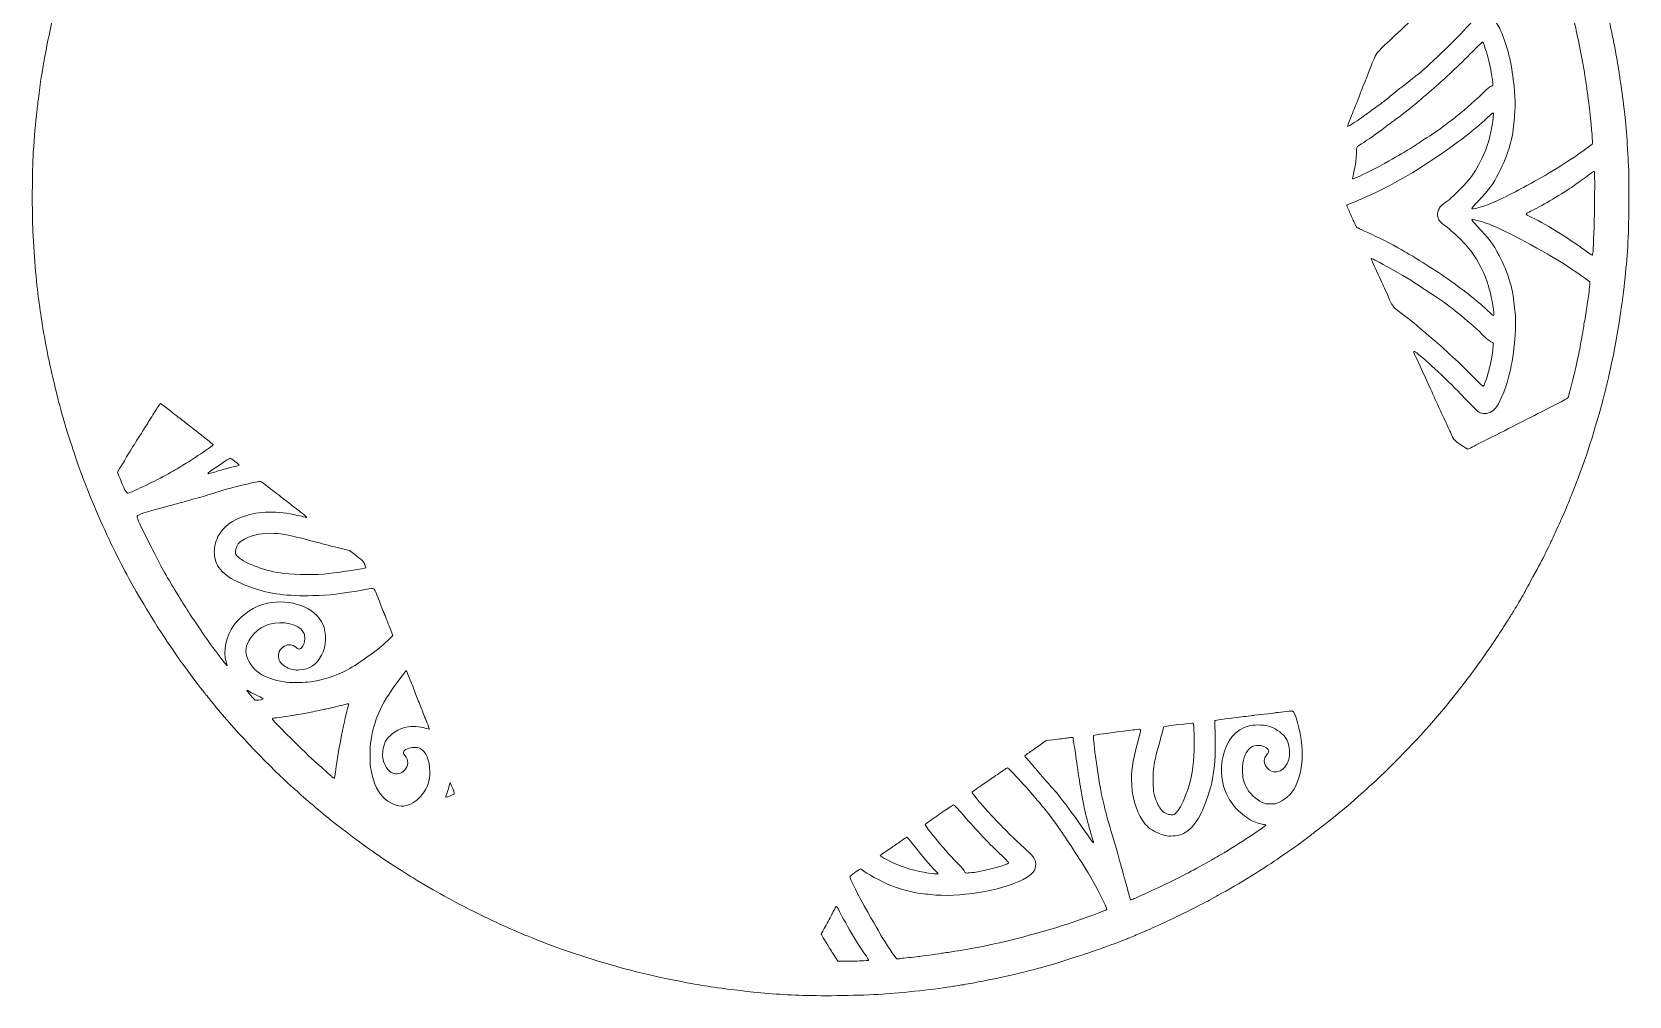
# Model space of a CAD drawing. Header units: inches. Extents: x -47.8 to -22.3, y 29.7 to 31.5.
# Drawn here: x -43.514 to -41.692, y 29.682 to 30.782 of the extents above; entities that cross this region are included whole.
import ezdxf

# ---------------------------------------------------------------- set-up
doc = ezdxf.new("R2010")
doc.units = ezdxf.units.IN
doc.header["$MEASUREMENT"] = 0
doc.layers.add('Football', color=7, linetype='Continuous')

msp = doc.modelspace()

# ---------------------------------------------------------------- linework, layer by layer
at = {"layer": 'Football', "lineweight": 0}
for points, knots in [([(-41.693, 30.628), (-41.6932, 30.6302), (-41.6936, 30.637), (-41.6939, 30.6431), (-41.6947, 30.659), (-41.6954, 30.6691), (-41.6967, 30.6811), (-41.6989, 30.7014), (-41.6999, 30.7098), (-41.7016, 30.721), (-41.7023, 30.7262), (-41.7034, 30.7331), (-41.7038, 30.7364), (-41.7052, 30.7455), (-41.7069, 30.7551), (-41.7088, 30.7645), (-41.7097, 30.7692), (-41.7108, 30.7748), (-41.7112, 30.777), (-41.7117, 30.7792), (-41.7127, 30.784), (-41.7135, 30.7876), (-41.7143, 30.7912), (-41.7154, 30.7963), (-41.716, 30.7989), (-41.7211, 30.8228), (-41.7374, 30.8784), (-41.7455, 30.8993), (-41.7465, 30.9018), (-41.749, 30.9085), (-41.7511, 30.9141), (-41.7531, 30.9198), (-41.7557, 30.9264), (-41.7567, 30.9289), (-41.7578, 30.9314), (-41.7602, 30.9374), (-41.7621, 30.9423), (-41.7641, 30.9471), (-41.7674, 30.9549), (-41.7695, 30.9596), (-41.7717, 30.9643), (-41.7749, 30.9715), (-41.7766, 30.9756), (-41.7784, 30.9796), (-41.7804, 30.9839), (-41.781, 30.9849), (-41.7815, 30.986), (-41.7844, 30.9918), (-41.7873, 30.9977), (-41.7933, 31.0099), (-41.7982, 31.0193), (-41.8032, 31.0285), (-41.8092, 31.0393), (-41.8186, 31.0557), (-41.8202, 31.0581), (-41.8211, 31.0595), (-41.8219, 31.0607), (-41.8219, 31.0609), (-41.8219, 31.0614), (-41.8404, 31.0909), (-41.8455, 31.0984), (-41.8585, 31.1177), (-41.8747, 31.1402), (-41.8807, 31.1476), (-41.8821, 31.1494), (-41.8883, 31.1572), (-41.8946, 31.165), (-41.9008, 31.1728), (-41.9073, 31.1808), (-41.909, 31.1826), (-41.9107, 31.1845), (-41.9136, 31.1879), (-41.9155, 31.1901), (-41.9245, 31.2009), (-41.9389, 31.2164), (-41.9561, 31.2337), (-41.9723, 31.2501), (-41.9909, 31.2677), (-42.0045, 31.2793), (-42.0084, 31.2826), (-42.014, 31.2875), (-42.017, 31.2901), (-42.0199, 31.2927), (-42.0252, 31.2971), (-42.0287, 31.2999), (-42.0454, 31.3132), (-42.0482, 31.3154), (-42.0526, 31.3186), (-42.0551, 31.3205), (-42.0614, 31.3251), (-42.0665, 31.3289), (-42.0779, 31.3372), (-42.0948, 31.3489), (-42.1043, 31.355), (-42.1082, 31.3575), (-42.1151, 31.3619), (-42.1195, 31.3648), (-42.131, 31.3722), (-42.1523, 31.3846), (-42.1708, 31.3948), (-42.1804, 31.4), (-42.2187, 31.4191), (-42.2263, 31.4224), (-42.2392, 31.4281), (-42.2567, 31.4354), (-42.265, 31.4387), (-42.293, 31.4498), (-42.3165, 31.4579), (-42.3492, 31.4678), (-42.3606, 31.4712), (-42.3949, 31.48), (-42.4064, 31.4824), (-42.4875, 31.4997), (-42.5598, 31.5061), (-42.6382, 31.5032), (-42.6601, 31.5024), (-42.7001, 31.4993), (-42.7115, 31.4975), (-42.7136, 31.4972), (-42.7198, 31.4963), (-42.7255, 31.4955), (-42.7409, 31.4934), (-42.7501, 31.492), (-42.7605, 31.49), (-42.7656, 31.4891), (-42.7719, 31.488), (-42.7744, 31.4875), (-42.7892, 31.485), (-42.8197, 31.4779), (-42.8406, 31.4722), (-42.8467, 31.4705), (-42.8538, 31.4686), (-42.8563, 31.4679), (-42.8777, 31.4622), (-42.9202, 31.4473), (-42.9505, 31.4349), (-42.9771, 31.4241), (-43.0127, 31.4072), (-43.0349, 31.3948), (-43.0393, 31.3924), (-43.0458, 31.3888), (-43.0494, 31.3869), (-43.0557, 31.3835), (-43.0807, 31.3687), (-43.089, 31.3634), (-43.111, 31.3493), (-43.1338, 31.3336), (-43.1481, 31.3226), (-43.1721, 31.3042), (-43.1749, 31.302), (-43.1875, 31.2913), (-43.2049, 31.2767), (-43.2049, 31.2767), (-43.2147, 31.2678), (-43.241, 31.2437), (-43.274, 31.21), (-43.2912, 31.1895), (-43.2936, 31.1867), (-43.2973, 31.1823), (-43.2995, 31.1798), (-43.3106, 31.1671), (-43.3335, 31.1375), (-43.3468, 31.1186), (-43.3573, 31.1037), (-43.3719, 31.0814), (-43.3807, 31.0669), (-43.3886, 31.0539), (-43.4021, 31.0304), (-43.4021, 31.0297), (-43.4021, 31.0296), (-43.4041, 31.0259), (-43.4065, 31.0216), (-43.4166, 31.0032), (-43.4354, 30.964), (-43.4399, 30.9517), (-43.4407, 30.9496), (-43.4416, 30.9475), (-43.4419, 30.9472), (-43.4425, 30.9465), (-43.4471, 30.9354), (-43.4488, 30.9306), (-43.4494, 30.9291), (-43.4506, 30.9257), (-43.4516, 30.9232), (-43.4609, 30.8995), (-43.4705, 30.8712), (-43.4778, 30.8459), (-43.4788, 30.8424), (-43.4802, 30.8376), (-43.4809, 30.8351), (-43.4828, 30.8286), (-43.4878, 30.8093), (-43.4892, 30.8029), (-43.4941, 30.7808), (-43.4984, 30.7592), (-43.5011, 30.7435), (-43.5047, 30.7217), (-43.505, 30.7196), (-43.5062, 30.7091), (-43.5069, 30.7036), (-43.5078, 30.6959), (-43.5082, 30.692), (-43.5099, 30.678), (-43.5111, 30.6635), (-43.5123, 30.6448), (-43.5136, 30.6229), (-43.5139, 30.5764), (-43.5128, 30.5546), (-43.5114, 30.5251), (-43.5083, 30.49), (-43.5057, 30.473), (-43.5054, 30.4709), (-43.5046, 30.4655), (-43.5039, 30.4608), (-43.5014, 30.4424), (-43.4947, 30.4063), (-43.4914, 30.3939), (-43.4908, 30.3916), (-43.4892, 30.3846), (-43.4878, 30.3785), (-43.4864, 30.3724), (-43.4844, 30.3645), (-43.4835, 30.3609), (-43.4803, 30.3489), (-43.476, 30.334), (-43.4744, 30.3288), (-43.466, 30.3023), (-43.4599, 30.2846), (-43.4547, 30.271), (-43.4533, 30.2674), (-43.4516, 30.2631), (-43.4509, 30.2614), (-43.4475, 30.2523), (-43.4383, 30.2307), (-43.433, 30.219), (-43.4314, 30.2155), (-43.4287, 30.2095), (-43.4269, 30.2056), (-43.4207, 30.1919), (-43.4038, 30.159), (-43.3971, 30.1476), (-43.3923, 30.1392), (-43.3806, 30.1197), (-43.3754, 30.1112), (-43.3697, 30.1018), (-43.3509, 30.0736), (-43.3431, 30.0628), (-43.3371, 30.0545), (-43.3206, 30.0327), (-43.3173, 30.0286), (-43.3153, 30.0262), (-43.3109, 30.0207), (-43.3074, 30.0164), (-43.2874, 29.9912), (-43.2457, 29.9469), (-43.2215, 29.9251), (-43.2171, 29.9212), (-43.2117, 29.9163), (-43.2093, 29.9141), (-43.2069, 29.9119), (-43.2026, 29.908), (-43.1997, 29.9055), (-43.1967, 29.903), (-43.1924, 29.8993), (-43.19, 29.8973), (-43.1748, 29.8842), (-43.1604, 29.873), (-43.1353, 29.8546), (-43.1193, 29.8429), (-43.0953, 29.8269), (-43.0793, 29.8173), (-43.0539, 29.8019), (-43.0325, 29.7901), (-43.0099, 29.7788), (-42.9907, 29.7693), (-42.9581, 29.7543), (-42.9499, 29.7514), (-42.9475, 29.7506), (-42.9442, 29.7493), (-42.9425, 29.7485), (-42.9199, 29.7388), (-42.8726, 29.723), (-42.8406, 29.7144), (-42.8171, 29.7081), (-42.8047, 29.7052), (-42.7838, 29.7011), (-42.7777, 29.6998), (-42.7715, 29.6986), (-42.7701, 29.6983), (-42.7674, 29.6977), (-42.7582, 29.696), (-42.7468, 29.6942), (-42.7363, 29.6924), (-42.7327, 29.6919), (-42.7027, 29.6883), (-42.6825, 29.6858), (-42.6574, 29.6839), (-42.635, 29.6832), (-42.635, 29.6832), (-42.635, 29.6832), (-42.635, 29.6832), (-42.6102, 29.6824), (-42.5689, 29.6831), (-42.544, 29.6846), (-42.5227, 29.6859), (-42.4796, 29.6907), (-42.4627, 29.6936), (-42.4611, 29.6939), (-42.4578, 29.6944), (-42.4553, 29.6948), (-42.4505, 29.6955), (-42.4426, 29.6969), (-42.4348, 29.6985), (-42.4323, 29.699), (-42.427, 29.7), (-42.4229, 29.7008), (-42.4009, 29.705), (-42.3638, 29.7142), (-42.3452, 29.7201), (-42.3179, 29.7287), (-42.3102, 29.7312), (-42.3025, 29.7339), (-42.2845, 29.7403), (-42.2822, 29.7411), (-42.265, 29.7478), (-42.2614, 29.7492), (-42.2552, 29.7518), (-42.2512, 29.7536), (-42.2472, 29.7553), (-42.2438, 29.7568), (-42.2437, 29.7568), (-42.2433, 29.7568), (-42.2371, 29.7596), (-42.224, 29.7655), (-42.2135, 29.7702), (-42.1796, 29.7871), (-42.1711, 29.7918), (-42.1678, 29.7936), (-42.1632, 29.7962), (-42.1609, 29.7974), (-42.1393, 29.8093), (-42.1047, 29.8306), (-42.091, 29.8404), (-42.0886, 29.8422), (-42.0856, 29.8442), (-42.0844, 29.845), (-42.0824, 29.8462), (-42.072, 29.8535), (-42.0682, 29.8564), (-42.0674, 29.857), (-42.0652, 29.8587), (-42.0633, 29.86), (-42.0615, 29.8614), (-42.0583, 29.8638), (-42.0562, 29.8654), (-42.0542, 29.867), (-42.0488, 29.8711), (-42.0443, 29.8746), (-42.0397, 29.878), (-42.0335, 29.883), (-42.0304, 29.8855), (-42.0273, 29.8881), (-42.0225, 29.892), (-42.0198, 29.8942), (-42.0037, 29.9071), (-41.9749, 29.9338), (-41.9547, 29.9543), (-41.9271, 29.9822), (-41.9024, 30.0106), (-41.8805, 30.0395), (-41.8789, 30.0415), (-41.8761, 30.0453), (-41.8742, 30.0478), (-41.8688, 30.0548), (-41.862, 30.0642), (-41.8546, 30.0751), (-41.8442, 30.09), (-41.8417, 30.0937), (-41.8366, 30.1019), (-41.8339, 30.1061), (-41.8303, 30.1119), (-41.8285, 30.1147), (-41.8266, 30.1176), (-41.8235, 30.1228), (-41.8214, 30.1263), (-41.8194, 30.1297), (-41.8168, 30.1341), (-41.8157, 30.1359), (-41.8145, 30.1378), (-41.8124, 30.1415), (-41.811, 30.1442), (-41.8096, 30.1468), (-41.8069, 30.1517), (-41.8051, 30.155), (-41.7961, 30.1715), (-41.7942, 30.1749), (-41.7886, 30.1861), (-41.7853, 30.1928), (-41.7815, 30.2007), (-41.7801, 30.2037), (-41.7787, 30.2068), (-41.7768, 30.211), (-41.7759, 30.213), (-41.7654, 30.2359), (-41.7635, 30.2404), (-41.7555, 30.2608), (-41.7407, 30.2985), (-41.7331, 30.3223), (-41.7197, 30.3724), (-41.719, 30.3751), (-41.7171, 30.3832), (-41.7155, 30.3903), (-41.7139, 30.3975), (-41.7122, 30.405), (-41.7118, 30.407), (-41.7091, 30.4185), (-41.7034, 30.4515), (-41.7013, 30.4673), (-41.6966, 30.5026), (-41.6946, 30.5235), (-41.6932, 30.554), (-41.6927, 30.5672), (-41.6925, 30.6212), (-41.693, 30.628)], [0, 0, 0, 0, 1, 1, 1, 2, 2, 2, 3, 3, 3, 4, 4, 4, 5, 5, 5, 6, 6, 6, 7, 7, 7, 8, 8, 8, 9, 9, 9, 10, 10, 10, 11, 11, 11, 12, 12, 12, 13, 13, 13, 14, 14, 14, 15, 15, 15, 16, 16, 16, 17, 17, 17, 18, 18, 18, 19, 19, 19, 20, 20, 20, 21, 21, 21, 22, 22, 22, 23, 23, 23, 24, 24, 24, 25, 25, 25, 26, 26, 26, 27, 27, 27, 28, 28, 28, 29, 29, 29, 30, 30, 30, 31, 31, 31, 32, 32, 32, 33, 33, 33, 34, 34, 34, 35, 35, 35, 36, 36, 36, 37, 37, 37, 38, 38, 38, 39, 39, 39, 40, 40, 40, 41, 41, 41, 42, 42, 42, 43, 43, 43, 44, 44, 44, 45, 45, 45, 46, 46, 46, 47, 47, 47, 48, 48, 48, 49, 49, 49, 50, 50, 50, 51, 51, 51, 52, 52, 52, 53, 53, 53, 54, 54, 54, 55, 55, 55, 56, 56, 56, 57, 57, 57, 58, 58, 58, 59, 59, 59, 60, 60, 60, 61, 61, 61, 62, 62, 62, 63, 63, 63, 64, 64, 64, 65, 65, 65, 66, 66, 66, 67, 67, 67, 68, 68, 68, 69, 69, 69, 70, 70, 70, 71, 71, 71, 72, 72, 72, 73, 73, 73, 74, 74, 74, 75, 75, 75, 76, 76, 76, 77, 77, 77, 78, 78, 78, 79, 79, 79, 80, 80, 80, 81, 81, 81, 82, 82, 82, 83, 83, 83, 84, 84, 84, 85, 85, 85, 86, 86, 86, 87, 87, 87, 88, 88, 88, 89, 89, 89, 90, 90, 90, 91, 91, 91, 92, 92, 92, 93, 93, 93, 94, 94, 94, 95, 95, 95, 96, 96, 96, 97, 97, 97, 98, 98, 98, 99, 99, 99, 100, 100, 100, 101, 101, 101, 102, 102, 102, 103, 103, 103, 104, 104, 104, 105, 105, 105, 106, 106, 106, 107, 107, 107, 108, 108, 108, 109, 109, 109, 110, 110, 110, 111, 111, 111, 112, 112, 112, 113, 113, 113, 114, 114, 114, 115, 115, 115, 116, 116, 116, 117, 117, 117, 118, 118, 118, 119, 119, 119, 120, 120, 120, 121, 121, 121, 122, 122, 122, 123, 123, 123, 124, 124, 124, 125, 125, 125, 126, 126, 126, 127, 127, 127, 128, 128, 128, 129, 129, 129, 130, 130, 130, 131, 131, 131, 132, 132, 132, 133, 133, 133, 134, 134, 134, 135, 135, 135, 136, 136, 136, 137, 137, 137, 138, 138, 138, 139, 139, 139, 140, 140, 140, 141, 141, 141, 141]), ([(-42.0098, 30.6849), (-42.0088, 30.6874), (-42.0071, 30.6916), (-42.0061, 30.6943), (-42.0051, 30.6969), (-42.003, 30.7021), (-42.0015, 30.7057), (-42, 30.7094), (-41.9988, 30.7125), (-41.9988, 30.7127), (-41.9988, 30.7129), (-41.9977, 30.7158), (-41.9963, 30.7192), (-41.9949, 30.7225), (-41.993, 30.7273), (-41.992, 30.7298), (-41.9801, 30.7606), (-41.9829, 30.7562), (-41.9651, 30.7731), (-41.9569, 30.7809), (-41.9476, 30.7895), (-41.9445, 30.7923), (-41.925, 30.8094), (-41.9035, 30.826), (-41.89, 30.8345), (-41.8885, 30.8354), (-41.8813, 30.8402), (-41.874, 30.8451), (-41.8577, 30.8561), (-41.8414, 30.8661), (-41.8397, 30.8661), (-41.839, 30.8661), (-41.83, 30.8622), (-41.8199, 30.8575), (-41.8097, 30.8528), (-41.8012, 30.849), (-41.801, 30.849), (-41.8007, 30.849), (-41.7974, 30.8475), (-41.7934, 30.8456), (-41.7895, 30.8438), (-41.7839, 30.8412), (-41.7809, 30.8399), (-41.7709, 30.8355), (-41.7654, 30.8328), (-41.765, 30.8319), (-41.7642, 30.8304), (-41.7599, 30.8148), (-41.757, 30.8026), (-41.7544, 30.7916), (-41.7535, 30.7878), (-41.7511, 30.777), (-41.7491, 30.7683), (-41.7445, 30.7442), (-41.7434, 30.7366), (-41.7428, 30.7323), (-41.7416, 30.7243), (-41.7408, 30.719), (-41.74, 30.7137), (-41.7391, 30.7069), (-41.7388, 30.7039), (-41.7384, 30.701), (-41.7378, 30.6955), (-41.7374, 30.6917), (-41.7348, 30.6706), (-41.7337, 30.6553), (-41.7346, 30.6545), (-41.7374, 30.652), (-41.7516, 30.6418), (-41.761, 30.6356), (-41.7737, 30.6272), (-41.7841, 30.621), (-41.7982, 30.6132), (-41.8032, 30.6104), (-41.8107, 30.6063), (-41.8147, 30.6041), (-41.8341, 30.5933), (-41.853, 30.5848), (-41.8633, 30.5822), (-41.8633, 30.5822), (-41.8633, 30.5822), (-41.8633, 30.5822), (-41.8704, 30.5804), (-41.8719, 30.5802), (-41.8719, 30.5811), (-41.8719, 30.5814), (-41.8686, 30.5852), (-41.8646, 30.5895), (-41.8511, 30.6038), (-41.848, 30.608), (-41.841, 30.6215), (-41.8352, 30.6327), (-41.8316, 30.6416), (-41.8285, 30.6527), (-41.8256, 30.6631), (-41.8252, 30.6653), (-41.8235, 30.6806), (-41.8218, 30.6967), (-41.822, 30.7075), (-41.8245, 30.7281), (-41.8271, 30.7503), (-41.8326, 30.7708), (-41.84, 30.7862), (-41.8454, 30.7972), (-41.8506, 30.8019), (-41.8577, 30.802), (-41.8632, 30.8021), (-41.8664, 30.8), (-41.8744, 30.791), (-41.8888, 30.7748), (-41.925, 30.74), (-41.9356, 30.7322), (-41.9373, 30.7309), (-41.9418, 30.7274), (-41.9456, 30.7244), (-41.9493, 30.7214), (-41.9532, 30.7184), (-41.9541, 30.7178), (-41.955, 30.7172), (-41.9585, 30.7144), (-41.9618, 30.7116), (-41.9651, 30.7088), (-41.9692, 30.7054), (-41.9709, 30.7042), (-41.9726, 30.7029), (-41.9775, 30.6993), (-41.9817, 30.6963), (-41.9859, 30.6932), (-41.9912, 30.6893), (-41.9934, 30.6877), (-42.0004, 30.6825), (-42.013, 30.6742), (-42.0134, 30.6746), (-42.0137, 30.6749), (-42.0128, 30.6777), (-42.0098, 30.6849)], [0, 0, 0, 0, 1, 1, 1, 2, 2, 2, 3, 3, 3, 4, 4, 4, 5, 5, 5, 6, 6, 6, 7, 7, 7, 8, 8, 8, 9, 9, 9, 10, 10, 10, 11, 11, 11, 12, 12, 12, 13, 13, 13, 14, 14, 14, 15, 15, 15, 16, 16, 16, 17, 17, 17, 18, 18, 18, 19, 19, 19, 20, 20, 20, 21, 21, 21, 22, 22, 22, 23, 23, 23, 24, 24, 24, 25, 25, 25, 26, 26, 26, 27, 27, 27, 28, 28, 28, 29, 29, 29, 30, 30, 30, 31, 31, 31, 32, 32, 32, 33, 33, 33, 34, 34, 34, 35, 35, 35, 36, 36, 36, 37, 37, 37, 38, 38, 38, 39, 39, 39, 40, 40, 40, 41, 41, 41, 42, 42, 42, 43, 43, 43, 44, 44, 44, 45, 45, 45, 45]), ([(-41.8478, 30.7218), (-41.848, 30.7215), (-41.8491, 30.7207), (-41.8505, 30.7202), (-41.8519, 30.7195), (-41.8548, 30.7172), (-41.8577, 30.7142), (-41.8642, 30.7075), (-41.8795, 30.6939), (-41.8877, 30.6873), (-41.9011, 30.6766), (-41.9164, 30.6656), (-41.9218, 30.6625), (-41.9233, 30.6617), (-41.9271, 30.6593), (-41.9302, 30.6571), (-41.9423, 30.6489), (-41.9472, 30.646), (-41.9768, 30.6293), (-41.9816, 30.6266), (-41.9956, 30.6197), (-42.0022, 30.6168), (-42.0068, 30.6147), (-42.0079, 30.6144), (-42.0079, 30.6149), (-42.0079, 30.615), (-42.0069, 30.6194), (-42.0058, 30.6247), (-42.0042, 30.6321), (-42.0037, 30.6361), (-42.0035, 30.6422), (-42.0033, 30.6466), (-42.003, 30.6506), (-42.0027, 30.651), (-42.0025, 30.6515), (-42.0003, 30.6532), (-41.9978, 30.6547), (-41.991, 30.6591), (-41.9812, 30.6659), (-41.9706, 30.6737), (-41.9653, 30.6777), (-41.9598, 30.6818), (-41.9583, 30.6829), (-41.9524, 30.6872), (-41.9329, 30.7027), (-41.9297, 30.7057), (-41.9278, 30.7074), (-41.9237, 30.711), (-41.9205, 30.7136), (-41.9063, 30.7256), (-41.8931, 30.7379), (-41.8771, 30.7538), (-41.8677, 30.7633), (-41.8597, 30.7711), (-41.8594, 30.7711), (-41.8589, 30.7711), (-41.8554, 30.7611), (-41.8535, 30.754), (-41.8505, 30.7428), (-41.8471, 30.7236), (-41.8478, 30.7218)], [0, 0, 0, 0, 1, 1, 1, 2, 2, 2, 3, 3, 3, 4, 4, 4, 5, 5, 5, 6, 6, 6, 7, 7, 7, 8, 8, 8, 9, 9, 9, 10, 10, 10, 11, 11, 11, 12, 12, 12, 13, 13, 13, 14, 14, 14, 15, 15, 15, 16, 16, 16, 17, 17, 17, 18, 18, 18, 19, 19, 19, 20, 20, 20, 20]), ([(-42.0029, 30.5594), (-42.0034, 30.5599), (-42.005, 30.5629), (-42.0064, 30.566), (-42.0077, 30.5691), (-42.0102, 30.5746), (-42.0118, 30.5782), (-42.0134, 30.5818), (-42.0146, 30.5847), (-42.0145, 30.5848), (-42.0145, 30.5849), (-42.0106, 30.5865), (-42.0059, 30.5884), (-41.9812, 30.5983), (-41.9499, 30.6148), (-41.9242, 30.6315), (-41.8926, 30.6521), (-41.8709, 30.6686), (-41.8536, 30.685), (-41.8506, 30.6879), (-41.8478, 30.6903), (-41.8476, 30.6903), (-41.8468, 30.6903), (-41.8473, 30.6839), (-41.8489, 30.6744), (-41.8516, 30.6585), (-41.8555, 30.6471), (-41.863, 30.6328), (-41.8674, 30.6244), (-41.8709, 30.6189), (-41.8754, 30.6134), (-41.881, 30.6066), (-41.8953, 30.5926), (-41.9, 30.5893), (-41.9064, 30.5847), (-41.9083, 30.5829), (-41.9098, 30.5796), (-41.9114, 30.5763), (-41.9115, 30.5737), (-41.9103, 30.5702), (-41.9091, 30.5667), (-41.9078, 30.5654), (-41.9001, 30.5596), (-41.8936, 30.5547), (-41.882, 30.5435), (-41.8758, 30.5361), (-41.8674, 30.5261), (-41.8593, 30.5114), (-41.8543, 30.4972), (-41.851, 30.4878), (-41.8476, 30.4722), (-41.8467, 30.462), (-41.8463, 30.4581), (-41.8469, 30.4579), (-41.8498, 30.4608), (-41.8574, 30.4687), (-41.8733, 30.4818), (-41.8924, 30.4958), (-41.9031, 30.5036), (-41.9314, 30.5221), (-41.9413, 30.5277), (-41.9471, 30.531), (-41.9544, 30.5352), (-41.9575, 30.5369), (-41.9663, 30.5419), (-41.9857, 30.5516), (-41.9942, 30.5552), (-41.9984, 30.557), (-42.0023, 30.5589), (-42.0029, 30.5594)], [0, 0, 0, 0, 1, 1, 1, 2, 2, 2, 3, 3, 3, 4, 4, 4, 5, 5, 5, 6, 6, 6, 7, 7, 7, 8, 8, 8, 9, 9, 9, 10, 10, 10, 11, 11, 11, 12, 12, 12, 13, 13, 13, 14, 14, 14, 15, 15, 15, 16, 16, 16, 17, 17, 17, 18, 18, 18, 19, 19, 19, 20, 20, 20, 21, 21, 21, 22, 22, 22, 23, 23, 23, 23]), ([(-41.7336, 30.5319), (-41.7338, 30.5297), (-41.7342, 30.5279), (-41.7345, 30.5278), (-41.7348, 30.5277), (-41.7387, 30.5303), (-41.7431, 30.5336), (-41.761, 30.547), (-41.7906, 30.565), (-41.8064, 30.5722), (-41.8083, 30.5731), (-41.8099, 30.5741), (-41.8099, 30.5746), (-41.8099, 30.5751), (-41.8075, 30.5765), (-41.804, 30.5782), (-41.7949, 30.5824), (-41.7716, 30.5961), (-41.7581, 30.6051), (-41.7549, 30.6073), (-41.7477, 30.6125), (-41.7423, 30.6165), (-41.7369, 30.6206), (-41.7323, 30.6237), (-41.7321, 30.6235), (-41.731, 30.6223), (-41.7322, 30.5475), (-41.7336, 30.5319)], [0, 0, 0, 0, 1, 1, 1, 2, 2, 2, 3, 3, 3, 4, 4, 4, 5, 5, 5, 6, 6, 6, 7, 7, 7, 8, 8, 8, 9, 9, 9, 9]), ([(-41.7373, 30.4943), (-41.738, 30.4865), (-41.7389, 30.479), (-41.7397, 30.4741), (-41.7402, 30.4711), (-41.7409, 30.4663), (-41.7414, 30.4633), (-41.7418, 30.4603), (-41.7426, 30.4557), (-41.7431, 30.4531), (-41.7436, 30.4504), (-41.7442, 30.4467), (-41.7445, 30.4448), (-41.7447, 30.4429), (-41.7456, 30.4378), (-41.7465, 30.4334), (-41.7473, 30.4291), (-41.7483, 30.4233), (-41.7488, 30.4206), (-41.7492, 30.418), (-41.7505, 30.4118), (-41.7516, 30.407), (-41.7527, 30.4021), (-41.754, 30.3964), (-41.7545, 30.3942), (-41.7554, 30.39), (-41.7607, 30.3692), (-41.7616, 30.3663), (-41.7622, 30.3644), (-41.7626, 30.3642), (-41.7931, 30.3487), (-41.8009, 30.3447), (-41.8175, 30.3363), (-41.8298, 30.3299), (-41.8422, 30.3236), (-41.8577, 30.3157), (-41.8644, 30.3124), (-41.8644, 30.3124), (-41.8644, 30.3124), (-41.8644, 30.3124), (-41.871, 30.309), (-41.8765, 30.3063), (-41.8766, 30.3063), (-41.8767, 30.3063), (-41.8801, 30.3085), (-41.8842, 30.3113), (-41.8913, 30.3161), (-41.8916, 30.3164), (-41.8937, 30.3202), (-41.8948, 30.3224), (-41.8963, 30.3255), (-41.8969, 30.3271), (-41.8975, 30.3286), (-41.8994, 30.333), (-41.9012, 30.3367), (-41.903, 30.3405), (-41.9049, 30.3446), (-41.9055, 30.3458), (-41.9061, 30.3471), (-41.9083, 30.352), (-41.9106, 30.3568), (-41.9128, 30.3616), (-41.9146, 30.3657), (-41.9146, 30.3658), (-41.9146, 30.3659), (-41.9157, 30.3684), (-41.9171, 30.3713), (-41.9207, 30.379), (-41.9359, 30.412), (-41.937, 30.4146), (-41.9384, 30.418), (-41.9382, 30.4185), (-41.936, 30.4172), (-41.9306, 30.414), (-41.8997, 30.3854), (-41.8847, 30.3697), (-41.865, 30.349), (-41.8646, 30.3486), (-41.8608, 30.3475), (-41.8552, 30.3459), (-41.8496, 30.3478), (-41.8452, 30.3528), (-41.8405, 30.358), (-41.8344, 30.3724), (-41.8299, 30.3885), (-41.824, 30.4097), (-41.8204, 30.4453), (-41.8224, 30.4622), (-41.8227, 30.4649), (-41.8234, 30.4703), (-41.8239, 30.4744), (-41.8251, 30.485), (-41.8256, 30.4875), (-41.8284, 30.4973), (-41.8316, 30.5081), (-41.8349, 30.5164), (-41.8407, 30.5274), (-41.8477, 30.5407), (-41.8526, 30.5472), (-41.8657, 30.5608), (-41.8691, 30.5643), (-41.8719, 30.5676), (-41.8719, 30.5679), (-41.8719, 30.5688), (-41.8713, 30.5687), (-41.8647, 30.5671), (-41.852, 30.5641), (-41.8369, 30.5571), (-41.8049, 30.5398), (-41.7836, 30.5282), (-41.7762, 30.5238), (-41.7624, 30.5149), (-41.7512, 30.5075), (-41.7459, 30.5039), (-41.74, 30.4994), (-41.74, 30.4994), (-41.7371, 30.4972), (-41.7371, 30.4972), (-41.7371, 30.4972), (-41.7373, 30.4943), (-41.7373, 30.4943)], [0, 0, 0, 0, 1, 1, 1, 2, 2, 2, 3, 3, 3, 4, 4, 4, 5, 5, 5, 6, 6, 6, 7, 7, 7, 8, 8, 8, 9, 9, 9, 10, 10, 10, 11, 11, 11, 12, 12, 12, 13, 13, 13, 14, 14, 14, 15, 15, 15, 16, 16, 16, 17, 17, 17, 18, 18, 18, 19, 19, 19, 20, 20, 20, 21, 21, 21, 22, 22, 22, 23, 23, 23, 24, 24, 24, 25, 25, 25, 26, 26, 26, 27, 27, 27, 28, 28, 28, 29, 29, 29, 30, 30, 30, 31, 31, 31, 32, 32, 32, 33, 33, 33, 34, 34, 34, 35, 35, 35, 36, 36, 36, 37, 37, 37, 38, 38, 38, 39, 39, 39, 40, 40, 40, 40]), ([(-41.9578, 30.4656), (-41.9604, 30.4675), (-41.9643, 30.4732), (-41.9655, 30.4769), (-41.9657, 30.4776), (-41.9672, 30.4811), (-41.9689, 30.4846), (-41.9706, 30.488), (-41.9726, 30.4925), (-41.9734, 30.4944), (-41.9742, 30.4964), (-41.9766, 30.5015), (-41.9786, 30.5058), (-41.9838, 30.5167), (-41.9869, 30.5237), (-41.9866, 30.524), (-41.9863, 30.5243), (-41.9809, 30.5216), (-41.9689, 30.5149), (-41.9481, 30.5033), (-41.9422, 30.4998), (-41.9272, 30.4899), (-41.9245, 30.4881), (-41.9188, 30.4843), (-41.9145, 30.4815), (-41.8963, 30.4696), (-41.8772, 30.4541), (-41.8599, 30.4374), (-41.8544, 30.432), (-41.851, 30.4291), (-41.8496, 30.4287), (-41.8485, 30.4283), (-41.8474, 30.4277), (-41.8473, 30.4273), (-41.847, 30.4265), (-41.8481, 30.4172), (-41.8491, 30.4115), (-41.851, 30.4008), (-41.8538, 30.39), (-41.8564, 30.3828), (-41.8574, 30.3803), (-41.8585, 30.3782), (-41.8589, 30.3781), (-41.8593, 30.3781), (-41.8644, 30.3829), (-41.8702, 30.3888), (-41.8838, 30.403), (-41.9026, 30.4204), (-41.9212, 30.4362), (-41.9257, 30.44), (-41.931, 30.4445), (-41.9329, 30.4461), (-41.9366, 30.4493), (-41.953, 30.4621), (-41.9578, 30.4656)], [0, 0, 0, 0, 1, 1, 1, 2, 2, 2, 3, 3, 3, 4, 4, 4, 5, 5, 5, 6, 6, 6, 7, 7, 7, 8, 8, 8, 9, 9, 9, 10, 10, 10, 11, 11, 11, 12, 12, 12, 13, 13, 13, 14, 14, 14, 15, 15, 15, 16, 16, 16, 17, 17, 17, 18, 18, 18, 18]), ([(-43.396, 30.2595), (-43.4, 30.2577), (-43.4038, 30.2562), (-43.4044, 30.2562), (-43.406, 30.2562), (-43.4082, 30.2599), (-43.4112, 30.2674), (-43.4125, 30.2708), (-43.4142, 30.2751), (-43.415, 30.2769), (-43.415, 30.2769), (-43.4164, 30.2803), (-43.4164, 30.2803), (-43.4164, 30.2803), (-43.4149, 30.2829), (-43.4149, 30.2829), (-43.414, 30.2844), (-43.4121, 30.2873), (-43.4107, 30.2895), (-43.4092, 30.2917), (-43.4074, 30.2947), (-43.4067, 30.2961), (-43.406, 30.2975), (-43.4039, 30.3011), (-43.402, 30.304), (-43.3973, 30.3115), (-43.3938, 30.3169), (-43.3895, 30.3239), (-43.3875, 30.3272), (-43.3835, 30.3335), (-43.3808, 30.3379), (-43.378, 30.3423), (-43.374, 30.3487), (-43.3718, 30.3522), (-43.3697, 30.3558), (-43.3676, 30.3586), (-43.3673, 30.3586), (-43.367, 30.3586), (-43.3631, 30.3557), (-43.3587, 30.3522), (-43.3543, 30.3487), (-43.3496, 30.345), (-43.3484, 30.3441), (-43.3471, 30.3432), (-43.3435, 30.3404), (-43.3404, 30.3379), (-43.3372, 30.3354), (-43.3315, 30.3309), (-43.3276, 30.3279), (-43.3129, 30.3166), (-43.3071, 30.3118), (-43.3073, 30.3112), (-43.3077, 30.3099), (-43.3309, 30.2945), (-43.3484, 30.284), (-43.3585, 30.2778), (-43.3819, 30.2658), (-43.396, 30.2595), (-43.396, 30.2595), (-43.396, 30.2595), (-43.396, 30.2595)], [0, 0, 0, 0, 1, 1, 1, 2, 2, 2, 3, 3, 3, 4, 4, 4, 5, 5, 5, 6, 6, 6, 7, 7, 7, 8, 8, 8, 9, 9, 9, 10, 10, 10, 11, 11, 11, 12, 12, 12, 13, 13, 13, 14, 14, 14, 15, 15, 15, 16, 16, 16, 17, 17, 17, 18, 18, 18, 19, 19, 19, 20, 20, 20, 20]), ([(-43.2776, 30.2882), (-43.2776, 30.2879), (-43.2807, 30.287), (-43.2845, 30.2862), (-43.2883, 30.2853), (-43.296, 30.2832), (-43.3015, 30.2815), (-43.307, 30.2798), (-43.312, 30.2784), (-43.3126, 30.2784), (-43.3135, 30.2784), (-43.3135, 30.2785), (-43.3128, 30.2793), (-43.311, 30.281), (-43.2887, 30.2961), (-43.2878, 30.2961), (-43.2869, 30.2961), (-43.2776, 30.2889), (-43.2776, 30.2882)], [0, 0, 0, 0, 1, 1, 1, 2, 2, 2, 3, 3, 3, 4, 4, 4, 5, 5, 5, 6, 6, 6, 6]), ([(-43.1541, 30.0547), (-43.1679, 30.0473), (-43.1834, 30.0425), (-43.1993, 30.0407), (-43.1993, 30.0407), (-43.1993, 30.0407), (-43.1993, 30.0407), (-43.2063, 30.0399), (-43.2205, 30.04), (-43.2264, 30.0409), (-43.2376, 30.0427), (-43.2475, 30.0462), (-43.2544, 30.0507), (-43.2617, 30.0556), (-43.2682, 30.065), (-43.2696, 30.073), (-43.271, 30.0807), (-43.2676, 30.0887), (-43.2596, 30.0967), (-43.2547, 30.1016), (-43.2488, 30.1052), (-43.2429, 30.1068), (-43.2276, 30.111), (-43.2097, 30.1068), (-43.2044, 30.0978), (-43.2031, 30.0955), (-43.2028, 30.0944), (-43.2028, 30.0908), (-43.2028, 30.0856), (-43.2041, 30.0817), (-43.2065, 30.0796), (-43.2088, 30.0777), (-43.2099, 30.0778), (-43.2127, 30.0802), (-43.2168, 30.0836), (-43.221, 30.0842), (-43.2257, 30.0818), (-43.2313, 30.079), (-43.2341, 30.073), (-43.2324, 30.0673), (-43.2312, 30.0631), (-43.2283, 30.0599), (-43.2235, 30.0575), (-43.2184, 30.055), (-43.2141, 30.0541), (-43.2087, 30.0545), (-43.1972, 30.0553), (-43.1893, 30.0605), (-43.1835, 30.0713), (-43.1781, 30.0813), (-43.1776, 30.0964), (-43.1823, 30.1069), (-43.1906, 30.1257), (-43.2188, 30.1362), (-43.2454, 30.1306), (-43.2606, 30.1273), (-43.2738, 30.1186), (-43.2835, 30.1055), (-43.2927, 30.093), (-43.2962, 30.0763), (-43.2923, 30.0635), (-43.2916, 30.0615), (-43.2912, 30.0598), (-43.2914, 30.0596), (-43.2917, 30.0594), (-43.293, 30.0611), (-43.3011, 30.0717), (-43.3118, 30.0857), (-43.3114, 30.0851), (-43.3275, 30.1089), (-43.3358, 30.1212), (-43.3437, 30.1337), (-43.3546, 30.1518), (-43.362, 30.1641), (-43.3737, 30.1861), (-43.3846, 30.2081), (-43.3918, 30.2225), (-43.3945, 30.229), (-43.3939, 30.2301), (-43.3928, 30.2319), (-43.3844, 30.2347), (-43.3644, 30.24), (-43.327, 30.25), (-43.3225, 30.2513), (-43.304, 30.257), (-43.2899, 30.2614), (-43.2836, 30.2631), (-43.2721, 30.2658), (-43.2675, 30.2668), (-43.2615, 30.2682), (-43.2589, 30.2688), (-43.2562, 30.2694), (-43.2536, 30.2698), (-43.2531, 30.2696), (-43.2525, 30.2694), (-43.2488, 30.2667), (-43.2448, 30.2636), (-43.2407, 30.2604), (-43.2339, 30.2551), (-43.2296, 30.2518), (-43.2252, 30.2485), (-43.2192, 30.2437), (-43.2162, 30.2413), (-43.2132, 30.2389), (-43.2083, 30.2351), (-43.2054, 30.2329), (-43.2025, 30.2307), (-43.2002, 30.2287), (-43.2004, 30.2285), (-43.2006, 30.2284), (-43.2033, 30.2289), (-43.2066, 30.2298), (-43.2293, 30.2358), (-43.2513, 30.2362), (-43.2688, 30.2309), (-43.2857, 30.2258), (-43.2962, 30.218), (-43.3017, 30.2066), (-43.3031, 30.2037), (-43.3046, 30.1997), (-43.3051, 30.1977), (-43.3062, 30.1929), (-43.3062, 30.1852), (-43.3051, 30.1809), (-43.3016, 30.1673), (-43.2886, 30.1574), (-43.2625, 30.1482), (-43.2426, 30.1412), (-43.2223, 30.1386), (-43.1936, 30.1393), (-43.1748, 30.1397), (-43.162, 30.1412), (-43.1335, 30.1463), (-43.1275, 30.1474), (-43.1248, 30.1477), (-43.1241, 30.1472), (-43.1231, 30.1466), (-43.1212, 30.1424), (-43.1177, 30.1331), (-43.1166, 30.13), (-43.1145, 30.1248), (-43.1133, 30.1217), (-43.112, 30.1186), (-43.109, 30.111), (-43.1066, 30.1049), (-43.1066, 30.1049), (-43.1022, 30.0938), (-43.1022, 30.0938), (-43.1022, 30.0938), (-43.1084, 30.0879), (-43.1084, 30.0879), (-43.1201, 30.0768), (-43.1398, 30.0625), (-43.1541, 30.0547)], [0, 0, 0, 0, 1, 1, 1, 2, 2, 2, 3, 3, 3, 4, 4, 4, 5, 5, 5, 6, 6, 6, 7, 7, 7, 8, 8, 8, 9, 9, 9, 10, 10, 10, 11, 11, 11, 12, 12, 12, 13, 13, 13, 14, 14, 14, 15, 15, 15, 16, 16, 16, 17, 17, 17, 18, 18, 18, 19, 19, 19, 20, 20, 20, 21, 21, 21, 22, 22, 22, 23, 23, 23, 24, 24, 24, 25, 25, 25, 26, 26, 26, 27, 27, 27, 28, 28, 28, 29, 29, 29, 30, 30, 30, 31, 31, 31, 32, 32, 32, 33, 33, 33, 34, 34, 34, 35, 35, 35, 36, 36, 36, 37, 37, 37, 38, 38, 38, 39, 39, 39, 40, 40, 40, 41, 41, 41, 42, 42, 42, 43, 43, 43, 44, 44, 44, 45, 45, 45, 46, 46, 46, 47, 47, 47, 48, 48, 48, 49, 49, 49, 50, 50, 50, 51, 51, 51, 51]), ([(-43.1925, 30.2011), (-43.1891, 30.2001), (-43.1784, 30.1974), (-43.1689, 30.195), (-43.1689, 30.195), (-43.1516, 30.1907), (-43.1516, 30.1907), (-43.1516, 30.1907), (-43.147, 30.1873), (-43.147, 30.1873), (-43.137, 30.1796), (-43.1357, 30.1784), (-43.1343, 30.1748), (-43.1335, 30.1729), (-43.1331, 30.1713), (-43.1332, 30.1711), (-43.1339, 30.1704), (-43.1606, 30.1662), (-43.1757, 30.1644), (-43.1893, 30.1628), (-43.2131, 30.1629), (-43.2265, 30.1646), (-43.2472, 30.1672), (-43.2702, 30.1755), (-43.2788, 30.1834), (-43.2816, 30.186), (-43.2817, 30.1861), (-43.2817, 30.1893), (-43.2816, 30.1934), (-43.2796, 30.1979), (-43.2765, 30.2006), (-43.2738, 30.203), (-43.2653, 30.2069), (-43.2596, 30.2084), (-43.2495, 30.211), (-43.236, 30.2111), (-43.2235, 30.2087), (-43.2188, 30.2078), (-43.2049, 30.2044), (-43.1925, 30.2011)], [0, 0, 0, 0, 1, 1, 1, 2, 2, 2, 3, 3, 3, 4, 4, 4, 5, 5, 5, 6, 6, 6, 7, 7, 7, 8, 8, 8, 9, 9, 9, 10, 10, 10, 11, 11, 11, 12, 12, 12, 13, 13, 13, 13]), ([(-43.0688, 29.9124), (-43.0738, 29.9062), (-43.0805, 29.9014), (-43.0867, 29.8998), (-43.0943, 29.8977), (-43.1026, 29.9003), (-43.111, 29.9072), (-43.1189, 29.9138), (-43.1239, 29.924), (-43.1272, 29.9402), (-43.1286, 29.9474), (-43.1286, 29.9662), (-43.1272, 29.9747), (-43.1227, 30.0011), (-43.1149, 30.0174), (-43.0922, 30.0473), (-43.0896, 30.0509), (-43.0872, 30.0537), (-43.087, 30.0537), (-43.0868, 30.0537), (-43.0861, 30.0523), (-43.0854, 30.0505), (-43.0848, 30.0487), (-43.0829, 30.0437), (-43.0811, 30.0395), (-43.0794, 30.0353), (-43.0766, 30.028), (-43.0748, 30.0233), (-43.073, 30.0186), (-43.0702, 30.0116), (-43.0686, 30.0077), (-43.0661, 30.0013), (-43.0644, 29.9971), (-43.0615, 29.9896), (-43.061, 29.9883), (-43.0607, 29.9871), (-43.0608, 29.987), (-43.061, 29.9868), (-43.063, 29.9874), (-43.0654, 29.9882), (-43.071, 29.9901), (-43.0807, 29.9905), (-43.087, 29.9892), (-43.0952, 29.9875), (-43.1052, 29.9813), (-43.109, 29.9756), (-43.1146, 29.9673), (-43.1156, 29.9556), (-43.1115, 29.9466), (-43.1094, 29.942), (-43.1067, 29.939), (-43.1032, 29.9373), (-43.0981, 29.9349), (-43.0927, 29.9359), (-43.0889, 29.94), (-43.0842, 29.945), (-43.0841, 29.9516), (-43.0887, 29.9569), (-43.0901, 29.9584), (-43.0904, 29.9592), (-43.0901, 29.9604), (-43.0896, 29.9625), (-43.089, 29.963), (-43.0857, 29.9647), (-43.0818, 29.9666), (-43.075, 29.9667), (-43.0712, 29.9649), (-43.0646, 29.9617), (-43.0602, 29.9514), (-43.0601, 29.9388), (-43.06, 29.9279), (-43.0625, 29.9204), (-43.0688, 29.9124)], [0, 0, 0, 0, 1, 1, 1, 2, 2, 2, 3, 3, 3, 4, 4, 4, 5, 5, 5, 6, 6, 6, 7, 7, 7, 8, 8, 8, 9, 9, 9, 10, 10, 10, 11, 11, 11, 12, 12, 12, 13, 13, 13, 14, 14, 14, 15, 15, 15, 16, 16, 16, 17, 17, 17, 18, 18, 18, 19, 19, 19, 20, 20, 20, 21, 21, 21, 22, 22, 22, 23, 23, 23, 24, 24, 24, 24]), ([(-43.2526, 30.0206), (-43.2577, 30.0198), (-43.2585, 30.0197), (-43.2592, 30.02), (-43.2601, 30.0203), (-43.2691, 30.031), (-43.2688, 30.0314), (-43.2687, 30.0315), (-43.2671, 30.0307), (-43.2653, 30.0295), (-43.2635, 30.0284), (-43.2594, 30.0263), (-43.2561, 30.0248), (-43.2528, 30.0233), (-43.2501, 30.0219), (-43.2501, 30.0216), (-43.2501, 30.0213), (-43.2513, 30.0208), (-43.2526, 30.0206)], [0, 0, 0, 0, 1, 1, 1, 2, 2, 2, 3, 3, 3, 4, 4, 4, 5, 5, 5, 6, 6, 6, 6]), ([(-43.1532, 30.0127), (-43.1566, 30.0027), (-43.1651, 29.9599), (-43.1675, 29.9411), (-43.168, 29.9369), (-43.1685, 29.9328), (-43.1687, 29.9321), (-43.169, 29.9305), (-43.1694, 29.9305), (-43.1718, 29.9327), (-43.1729, 29.9337), (-43.1782, 29.9384), (-43.1834, 29.9431), (-43.1965, 29.9547), (-43.1998, 29.9578), (-43.2175, 29.9755), (-43.2387, 29.9966), (-43.2404, 29.9985), (-43.2394, 29.9991), (-43.239, 29.9994), (-43.237, 29.9998), (-43.2349, 30), (-43.2262, 30.0008), (-43.2086, 30.0037), (-43.1934, 30.0069), (-43.1866, 30.0083), (-43.1797, 30.0097), (-43.178, 30.01), (-43.1738, 30.0108), (-43.1621, 30.0137), (-43.1573, 30.0151), (-43.1549, 30.0158), (-43.1532, 30.0161), (-43.1529, 30.0158), (-43.1526, 30.0154), (-43.1527, 30.0142), (-43.1532, 30.0127)], [0, 0, 0, 0, 1, 1, 1, 2, 2, 2, 3, 3, 3, 4, 4, 4, 5, 5, 5, 6, 6, 6, 7, 7, 7, 8, 8, 8, 9, 9, 9, 10, 10, 10, 11, 11, 11, 12, 12, 12, 12]), ([(-42.0712, 29.9255), (-42.0758, 29.9146), (-42.0818, 29.9082), (-42.0919, 29.9034), (-42.0954, 29.9017), (-42.0962, 29.9016), (-42.1014, 29.9016), (-42.1066, 29.9016), (-42.1075, 29.9017), (-42.1108, 29.9033), (-42.1182, 29.9069), (-42.1257, 29.9141), (-42.1293, 29.9212), (-42.1323, 29.9271), (-42.1333, 29.9317), (-42.1333, 29.9402), (-42.1333, 29.9518), (-42.1309, 29.9592), (-42.1257, 29.9644), (-42.1212, 29.9689), (-42.1139, 29.9697), (-42.1076, 29.9665), (-42.1029, 29.9641), (-42.1022, 29.9616), (-42.1054, 29.9581), (-42.1096, 29.9535), (-42.1095, 29.9476), (-42.105, 29.9425), (-42.1022, 29.9393), (-42.0989, 29.938), (-42.0943, 29.9384), (-42.0886, 29.9388), (-42.0843, 29.9428), (-42.0812, 29.9506), (-42.0801, 29.9533), (-42.0799, 29.955), (-42.0798, 29.9602), (-42.0798, 29.9676), (-42.0813, 29.9729), (-42.0846, 29.9777), (-42.0884, 29.9831), (-42.0972, 29.9889), (-42.1049, 29.9909), (-42.1094, 29.992), (-42.1214, 29.992), (-42.1259, 29.9908), (-42.141, 29.9869), (-42.1517, 29.9741), (-42.1559, 29.9548), (-42.1576, 29.9471), (-42.1576, 29.934), (-42.1559, 29.9262), (-42.1533, 29.9144), (-42.1483, 29.9048), (-42.1401, 29.8962), (-42.1342, 29.8899), (-42.1282, 29.8853), (-42.1222, 29.8824), (-42.1179, 29.8803), (-42.1105, 29.878), (-42.1081, 29.878), (-42.1074, 29.878), (-42.1068, 29.8777), (-42.1068, 29.8775), (-42.1068, 29.876), (-42.147, 29.8499), (-42.1606, 29.8424), (-42.1628, 29.8412), (-42.1652, 29.8398), (-42.166, 29.8392), (-42.1677, 29.8381), (-42.1786, 29.832), (-42.1893, 29.8262), (-42.2024, 29.8191), (-42.2319, 29.8047), (-42.2445, 29.7992), (-42.2472, 29.798), (-42.2507, 29.7964), (-42.2524, 29.7956), (-42.2541, 29.7949), (-42.2566, 29.7937), (-42.258, 29.7931), (-42.258, 29.7931), (-42.258, 29.7931), (-42.258, 29.7931), (-42.2594, 29.7925), (-42.2606, 29.7921), (-42.2607, 29.7921), (-42.2612, 29.7921), (-42.2615, 29.7933), (-42.2644, 29.804), (-42.266, 29.8101), (-42.2677, 29.8162), (-42.2681, 29.8177), (-42.2686, 29.8191), (-42.27, 29.8243), (-42.2713, 29.8293), (-42.2739, 29.8394), (-42.2772, 29.8508), (-42.2834, 29.8714), (-42.2857, 29.8789), (-42.288, 29.8867), (-42.2885, 29.8888), (-42.289, 29.8908), (-42.2897, 29.8941), (-42.2902, 29.8962), (-42.2929, 29.9073), (-42.294, 29.9121), (-42.2946, 29.9152), (-42.2989, 29.9387), (-42.3043, 29.9789), (-42.3032, 29.9799), (-42.3029, 29.9802), (-42.2979, 29.981), (-42.292, 29.9818), (-42.266, 29.985), (-42.2621, 29.9855), (-42.2562, 29.9863), (-42.2528, 29.9868), (-42.2498, 29.987), (-42.2496, 29.9867), (-42.2493, 29.9865), (-42.2496, 29.9847), (-42.2502, 29.9826), (-42.2578, 29.954), (-42.2599, 29.9429), (-42.2599, 29.9299), (-42.2599, 29.9111), (-42.2555, 29.8951), (-42.2468, 29.8822), (-42.2429, 29.8764), (-42.2386, 29.8728), (-42.2318, 29.8694), (-42.2245, 29.8658), (-42.2193, 29.8646), (-42.2124, 29.8651), (-42.2061, 29.8654), (-42.2019, 29.8668), (-42.1967, 29.8703), (-42.1876, 29.8764), (-42.1791, 29.8907), (-42.1724, 29.9116), (-42.1681, 29.9249), (-42.166, 29.9356), (-42.1649, 29.9513), (-42.1642, 29.9607), (-42.1642, 29.9792), (-42.1648, 29.9892), (-42.1651, 29.9932), (-42.1651, 29.9967), (-42.1649, 29.9968), (-42.1643, 29.9972), (-42.1543, 29.9985), (-42.137, 30.0006), (-42.1303, 30.0014), (-42.1222, 30.0024), (-42.1191, 30.0028), (-42.1159, 30.0033), (-42.1094, 30.004), (-42.1046, 30.0045), (-42.0998, 30.005), (-42.0956, 30.0056), (-42.0955, 30.0057), (-42.0951, 30.0059), (-42.0783, 30.0076), (-42.0765, 30.0077), (-42.0734, 30.0077), (-42.0673, 29.9859), (-42.0656, 29.9685), (-42.0641, 29.9536), (-42.0662, 29.9378), (-42.0712, 29.9255)], [0, 0, 0, 0, 1, 1, 1, 2, 2, 2, 3, 3, 3, 4, 4, 4, 5, 5, 5, 6, 6, 6, 7, 7, 7, 8, 8, 8, 9, 9, 9, 10, 10, 10, 11, 11, 11, 12, 12, 12, 13, 13, 13, 14, 14, 14, 15, 15, 15, 16, 16, 16, 17, 17, 17, 18, 18, 18, 19, 19, 19, 20, 20, 20, 21, 21, 21, 22, 22, 22, 23, 23, 23, 24, 24, 24, 25, 25, 25, 26, 26, 26, 27, 27, 27, 28, 28, 28, 29, 29, 29, 30, 30, 30, 31, 31, 31, 32, 32, 32, 33, 33, 33, 34, 34, 34, 35, 35, 35, 36, 36, 36, 37, 37, 37, 38, 38, 38, 39, 39, 39, 40, 40, 40, 41, 41, 41, 42, 42, 42, 43, 43, 43, 44, 44, 44, 45, 45, 45, 46, 46, 46, 47, 47, 47, 48, 48, 48, 49, 49, 49, 50, 50, 50, 51, 51, 51, 52, 52, 52, 53, 53, 53, 54, 54, 54, 55, 55, 55, 56, 56, 56, 57, 57, 57, 57]), ([(-42.2087, 29.8921), (-42.2112, 29.8894), (-42.2114, 29.8893), (-42.2145, 29.8893), (-42.2189, 29.8893), (-42.2239, 29.8919), (-42.2266, 29.8956), (-42.2292, 29.8992), (-42.2316, 29.9044), (-42.2335, 29.911), (-42.235, 29.9161), (-42.2351, 29.9169), (-42.2351, 29.9292), (-42.2351, 29.9427), (-42.2349, 29.9448), (-42.2316, 29.9579), (-42.2289, 29.9687), (-42.2233, 29.9892), (-42.2229, 29.9896), (-42.2223, 29.9903), (-42.1899, 29.9942), (-42.1894, 29.9937), (-42.1888, 29.9931), (-42.1882, 29.9723), (-42.1885, 29.963), (-42.1891, 29.9447), (-42.1916, 29.9299), (-42.1961, 29.9169), (-42.2008, 29.9038), (-42.2045, 29.8965), (-42.2087, 29.8921), (-42.2087, 29.8921), (-42.2087, 29.8921), (-42.2087, 29.8921)], [0, 0, 0, 0, 1, 1, 1, 2, 2, 2, 3, 3, 3, 4, 4, 4, 5, 5, 5, 6, 6, 6, 7, 7, 7, 8, 8, 8, 9, 9, 9, 10, 10, 10, 11, 11, 11, 11]), ([(-42.3311, 29.9771), (-42.3289, 29.9774), (-42.3269, 29.9776), (-42.3267, 29.9774), (-42.3266, 29.9773), (-42.326, 29.9743), (-42.3256, 29.9709), (-42.3251, 29.9675), (-42.3243, 29.9621), (-42.3239, 29.959), (-42.3234, 29.9559), (-42.3225, 29.9496), (-42.3218, 29.9451), (-42.3199, 29.9315), (-42.3197, 29.93), (-42.3173, 29.9164), (-42.3151, 29.9038), (-42.3133, 29.8947), (-42.3122, 29.8905), (-42.3119, 29.8894), (-42.3112, 29.8862), (-42.3105, 29.8834), (-42.3098, 29.8806), (-42.3079, 29.8738), (-42.3062, 29.8681), (-42.3045, 29.8625), (-42.3031, 29.8578), (-42.3031, 29.8577), (-42.3031, 29.8564), (-42.3053, 29.8592), (-42.3122, 29.8693), (-42.3316, 29.8974), (-42.3427, 29.912), (-42.3534, 29.9235), (-42.3556, 29.9259), (-42.3595, 29.9303), (-42.362, 29.9333), (-42.3645, 29.9364), (-42.3699, 29.9427), (-42.3741, 29.9473), (-42.3782, 29.952), (-42.3816, 29.9561), (-42.3816, 29.9564), (-42.3816, 29.9567), (-42.3792, 29.9586), (-42.3763, 29.9605), (-42.3735, 29.9625), (-42.368, 29.9663), (-42.3642, 29.969), (-42.3642, 29.969), (-42.3573, 29.9739), (-42.3573, 29.9739), (-42.3573, 29.9739), (-42.3463, 29.9752), (-42.3463, 29.9752), (-42.3402, 29.9759), (-42.3334, 29.9767), (-42.3311, 29.9771)], [0, 0, 0, 0, 1, 1, 1, 2, 2, 2, 3, 3, 3, 4, 4, 4, 5, 5, 5, 6, 6, 6, 7, 7, 7, 8, 8, 8, 9, 9, 9, 10, 10, 10, 11, 11, 11, 12, 12, 12, 13, 13, 13, 14, 14, 14, 15, 15, 15, 16, 16, 16, 17, 17, 17, 18, 18, 18, 19, 19, 19, 19]), ([(-43.0323, 29.913), (-43.0326, 29.9128), (-43.0347, 29.9119), (-43.037, 29.9109), (-43.0393, 29.91), (-43.0414, 29.9092), (-43.0416, 29.9092), (-43.0423, 29.9092), (-43.0421, 29.9101), (-43.0408, 29.9133), (-43.0402, 29.915), (-43.039, 29.9185), (-43.0383, 29.9212), (-43.0383, 29.9212), (-43.0371, 29.926), (-43.0371, 29.926), (-43.0371, 29.926), (-43.0357, 29.9229), (-43.0357, 29.9229), (-43.0332, 29.9175), (-43.0318, 29.9133), (-43.0323, 29.913)], [0, 0, 0, 0, 1, 1, 1, 2, 2, 2, 3, 3, 3, 4, 4, 4, 5, 5, 5, 6, 6, 6, 7, 7, 7, 7]), ([(-42.288, 29.7813), (-42.2886, 29.7804), (-42.3128, 29.7714), (-42.3318, 29.765), (-42.3536, 29.7578), (-42.4009, 29.7449), (-42.418, 29.7415), (-42.4197, 29.7412), (-42.4235, 29.7404), (-42.4264, 29.7398), (-42.4336, 29.7382), (-42.452, 29.7349), (-42.4615, 29.7335), (-42.4659, 29.7328), (-42.4726, 29.7318), (-42.4763, 29.7312), (-42.4801, 29.7306), (-42.4866, 29.7297), (-42.4908, 29.7292), (-42.4951, 29.7287), (-42.4998, 29.728), (-42.5014, 29.7277), (-42.5029, 29.7274), (-42.5073, 29.7269), (-42.511, 29.7266), (-42.5148, 29.7263), (-42.5195, 29.7258), (-42.5215, 29.7255), (-42.5215, 29.7255), (-42.5215, 29.7255), (-42.5215, 29.7255), (-42.526, 29.7248), (-42.5273, 29.7248), (-42.5281, 29.7254), (-42.529, 29.726), (-42.5406, 29.7435), (-42.5456, 29.7517), (-42.5491, 29.7576), (-42.5564, 29.7706), (-42.5692, 29.7937), (-42.5729, 29.8004), (-42.5813, 29.8176), (-42.5813, 29.8185), (-42.5813, 29.8193), (-42.5711, 29.8267), (-42.5692, 29.8272), (-42.5686, 29.8273), (-42.5676, 29.827), (-42.5669, 29.8263), (-42.5626, 29.8225), (-42.5459, 29.8134), (-42.5343, 29.8086), (-42.5237, 29.8043), (-42.5092, 29.8004), (-42.4999, 29.7994), (-42.4966, 29.7991), (-42.4919, 29.7986), (-42.4894, 29.7983), (-42.4573, 29.7944), (-42.4096, 29.8022), (-42.3834, 29.8156), (-42.3725, 29.8212), (-42.3688, 29.8259), (-42.3692, 29.8335), (-42.3695, 29.8385), (-42.3714, 29.8417), (-42.3778, 29.8472), (-42.3859, 29.8544), (-42.4038, 29.8717), (-42.4123, 29.8807), (-42.4287, 29.8981), (-42.4427, 29.9144), (-42.4418, 29.9152), (-42.4417, 29.9153), (-42.4377, 29.9181), (-42.4328, 29.9215), (-42.428, 29.9249), (-42.4223, 29.9288), (-42.4203, 29.9302), (-42.4183, 29.9317), (-42.4151, 29.9338), (-42.4132, 29.935), (-42.4113, 29.9363), (-42.4081, 29.9385), (-42.406, 29.94), (-42.4039, 29.9416), (-42.4019, 29.9428), (-42.4014, 29.9428), (-42.3997, 29.9428), (-42.3751, 29.9158), (-42.362, 29.8996), (-42.3491, 29.8835), (-42.3467, 29.8802), (-42.3328, 29.8595), (-42.3202, 29.8406), (-42.3167, 29.8351), (-42.3093, 29.823), (-42.3021, 29.811), (-42.2874, 29.7823), (-42.288, 29.7813)], [0, 0, 0, 0, 1, 1, 1, 2, 2, 2, 3, 3, 3, 4, 4, 4, 5, 5, 5, 6, 6, 6, 7, 7, 7, 8, 8, 8, 9, 9, 9, 10, 10, 10, 11, 11, 11, 12, 12, 12, 13, 13, 13, 14, 14, 14, 15, 15, 15, 16, 16, 16, 17, 17, 17, 18, 18, 18, 19, 19, 19, 20, 20, 20, 21, 21, 21, 22, 22, 22, 23, 23, 23, 24, 24, 24, 25, 25, 25, 26, 26, 26, 27, 27, 27, 28, 28, 28, 29, 29, 29, 30, 30, 30, 31, 31, 31, 32, 32, 32, 33, 33, 33, 33]), ([(-42.4952, 29.8781), (-42.4951, 29.8785), (-42.4923, 29.8806), (-42.4891, 29.8829), (-42.4858, 29.8851), (-42.4789, 29.8899), (-42.4736, 29.8936), (-42.4684, 29.8973), (-42.4636, 29.9004), (-42.4631, 29.9005), (-42.4623, 29.9007), (-42.4601, 29.8985), (-42.4543, 29.8918), (-42.4399, 29.875), (-42.4244, 29.8585), (-42.4099, 29.8447), (-42.4044, 29.8394), (-42.3999, 29.8348), (-42.4, 29.8345), (-42.4007, 29.8323), (-42.424, 29.826), (-42.4395, 29.8236), (-42.4395, 29.8236), (-42.4395, 29.8236), (-42.4395, 29.8236), (-42.4427, 29.8232), (-42.4463, 29.8228), (-42.4475, 29.8228), (-42.4495, 29.8228), (-42.4498, 29.823), (-42.4508, 29.8252), (-42.4514, 29.8267), (-42.454, 29.8297), (-42.4573, 29.833), (-42.4696, 29.8451), (-42.4958, 29.8763), (-42.4952, 29.8781)], [0, 0, 0, 0, 1, 1, 1, 2, 2, 2, 3, 3, 3, 4, 4, 4, 5, 5, 5, 6, 6, 6, 7, 7, 7, 8, 8, 8, 9, 9, 9, 10, 10, 10, 11, 11, 11, 12, 12, 12, 12]), ([(-42.5332, 29.8521), (-42.5301, 29.8542), (-42.5251, 29.8577), (-42.522, 29.8599), (-42.519, 29.862), (-42.5163, 29.8637), (-42.516, 29.8637), (-42.5157, 29.8637), (-42.5127, 29.8603), (-42.5095, 29.8562), (-42.4984, 29.8419), (-42.4903, 29.8324), (-42.4833, 29.8254), (-42.4818, 29.8239), (-42.4806, 29.8224), (-42.4806, 29.8222), (-42.4806, 29.8219), (-42.4809, 29.8217), (-42.4813, 29.8217), (-42.4817, 29.8218), (-42.4841, 29.822), (-42.4866, 29.8222), (-42.4996, 29.8235), (-42.5157, 29.8275), (-42.5273, 29.8325), (-42.534, 29.8353), (-42.5467, 29.8421), (-42.5465, 29.8427), (-42.5463, 29.8432), (-42.5421, 29.8462), (-42.5332, 29.8521)], [0, 0, 0, 0, 1, 1, 1, 2, 2, 2, 3, 3, 3, 4, 4, 4, 5, 5, 5, 6, 6, 6, 7, 7, 7, 8, 8, 8, 9, 9, 9, 10, 10, 10, 10]), ([(-42.5703, 29.7225), (-42.5703, 29.7225), (-42.5703, 29.7225), (-42.5703, 29.7225), (-42.5762, 29.7223), (-42.5841, 29.7221), (-42.5879, 29.7221), (-42.5879, 29.7221), (-42.5948, 29.7221), (-42.5948, 29.7221), (-42.5948, 29.7221), (-42.5975, 29.7265), (-42.5975, 29.7265), (-42.599, 29.7289), (-42.6011, 29.7322), (-42.6021, 29.7338), (-42.6077, 29.7425), (-42.6137, 29.7525), (-42.6137, 29.7532), (-42.6137, 29.7536), (-42.6112, 29.7582), (-42.6082, 29.7634), (-42.6052, 29.7687), (-42.6015, 29.7756), (-42.6, 29.7788), (-42.5983, 29.7824), (-42.5969, 29.7847), (-42.5964, 29.7847), (-42.596, 29.7847), (-42.5949, 29.7832), (-42.5941, 29.7814), (-42.5883, 29.769), (-42.5708, 29.7394), (-42.5623, 29.7278), (-42.5609, 29.7258), (-42.5597, 29.7238), (-42.5597, 29.7235), (-42.5597, 29.723), (-42.5629, 29.7227), (-42.5703, 29.7225)], [0, 0, 0, 0, 1, 1, 1, 2, 2, 2, 3, 3, 3, 4, 4, 4, 5, 5, 5, 6, 6, 6, 7, 7, 7, 8, 8, 8, 9, 9, 9, 10, 10, 10, 11, 11, 11, 12, 12, 12, 13, 13, 13, 13])]:
    msp.add_open_spline(points, degree=3, knots=knots, dxfattribs=at)

doc.saveas('drawing.dxf')
